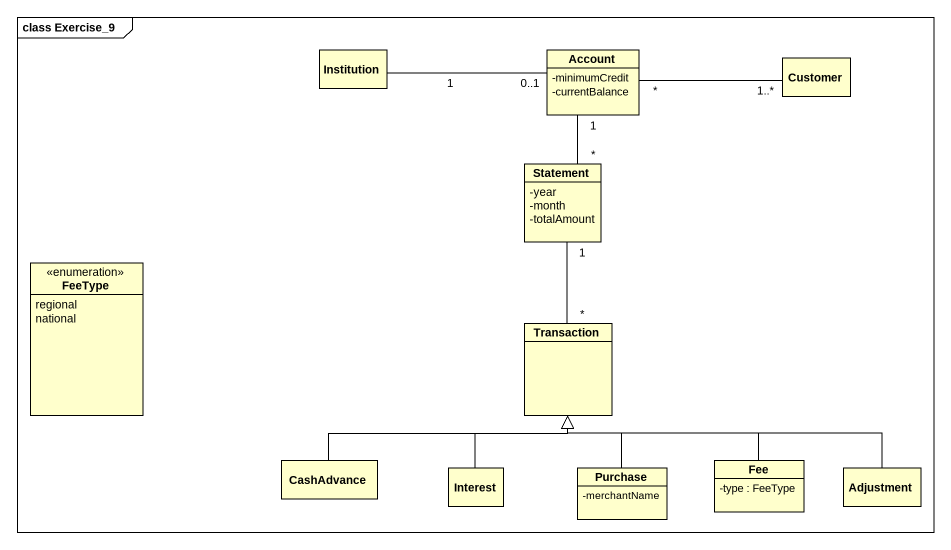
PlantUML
@startuml
mainframe class Exercise_9
hide circle
hide empty members
skinparam classAttributeIconSize 0
class Institution
class Account {
  -minimumCredit
  -currentBalance
}
class Customer
class Statement {
  -year
  -month
  -totalAmount
}
enum FeeType {
  regional
  national
}
class Transaction
class CashAdvance
class Interest
class Purchase {
  -merchantName
}
class Fee {
  -type : FeeType
}
class Adjustment
Institution "1" -right- "0..1" Account
Account "*" -right- "1..*" Customer
Account "1" -- "*" Statement
Statement "1" -- "*" Transaction
CashAdvance -right-|> Transaction
Interest -up-|> Transaction
Purchase -up-|> Transaction
Fee -up-|> Transaction
Adjustment -left-|> Transaction
@enduml
